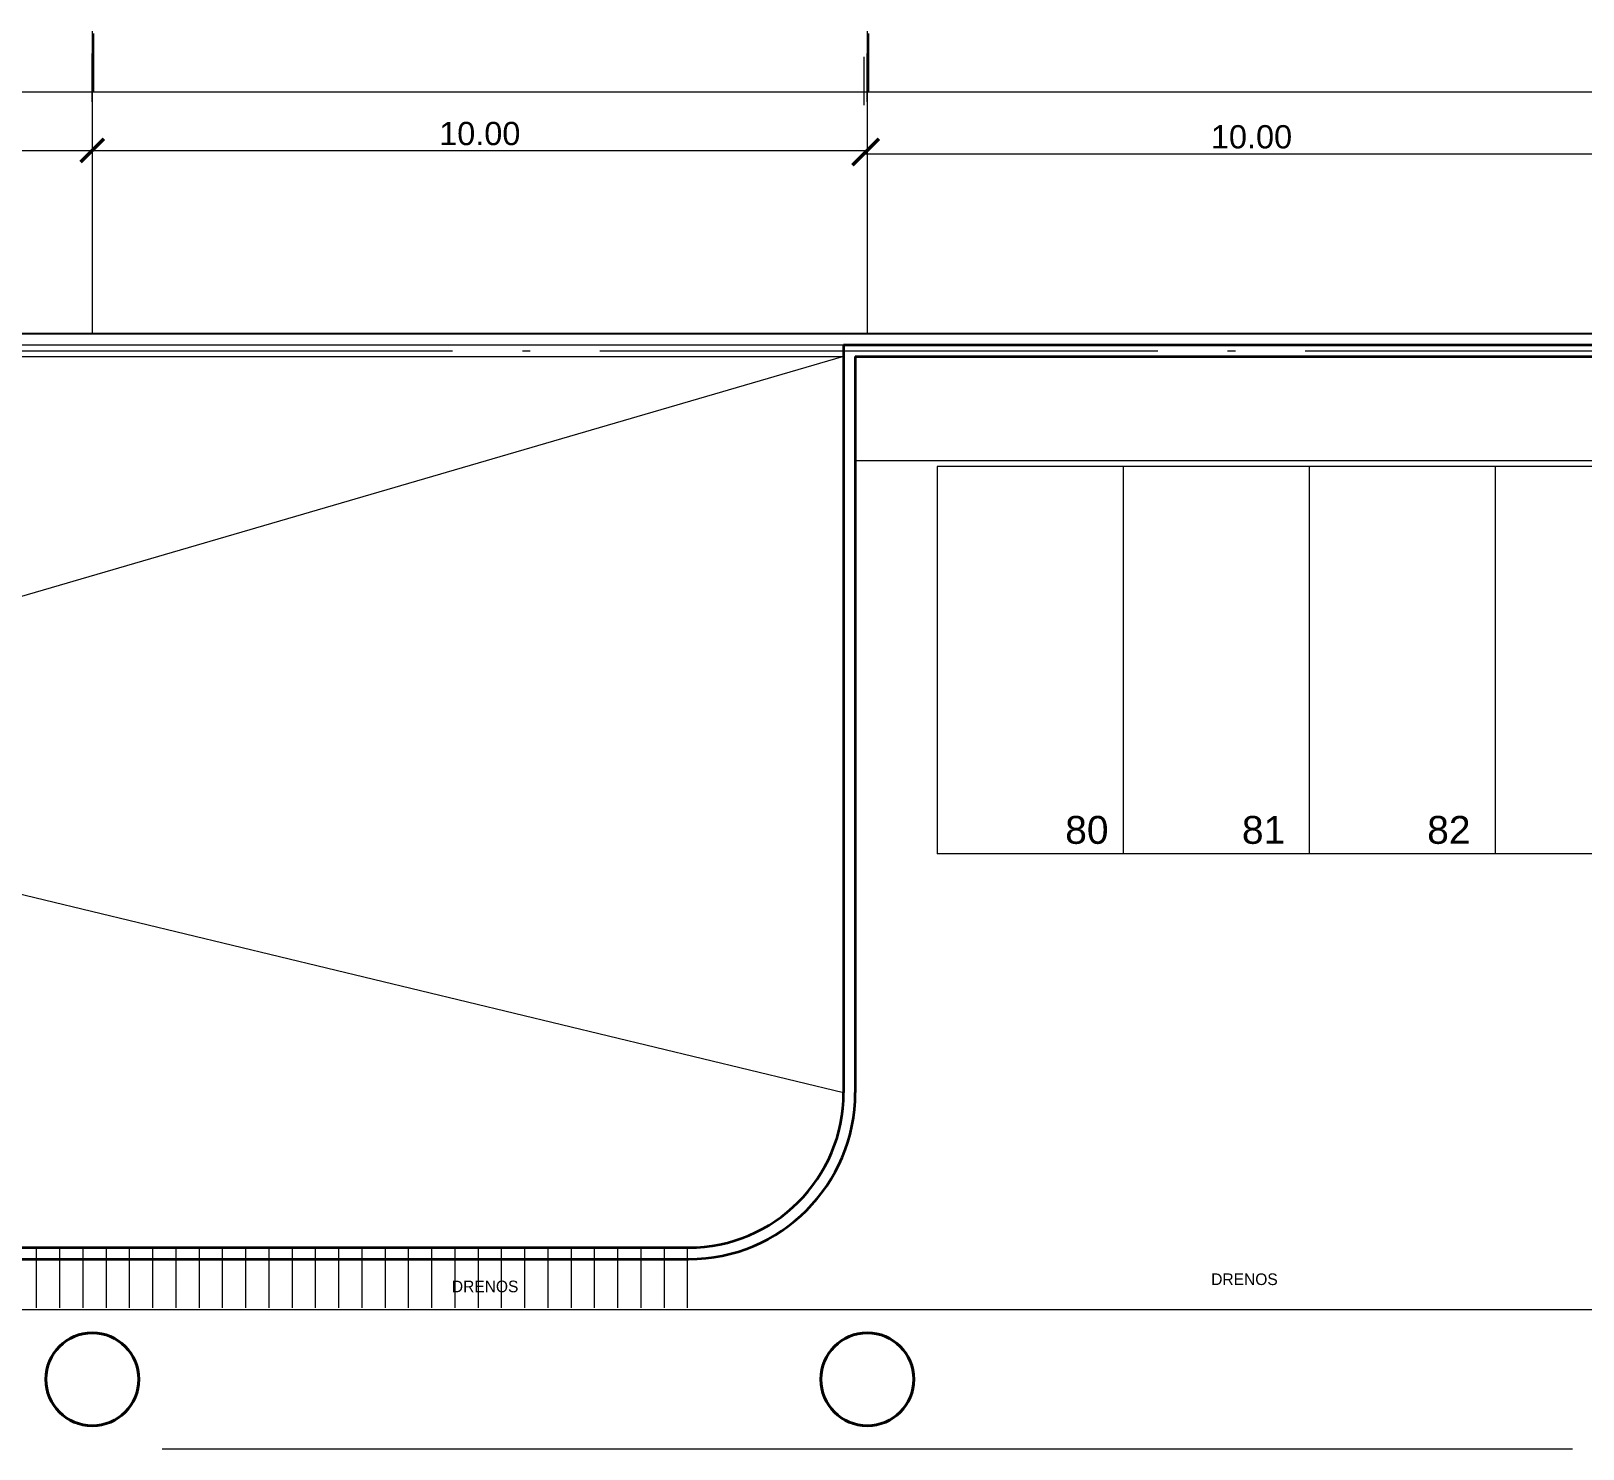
# Model space of a CAD drawing. Header units: inches. Extents: x 13 to 261, y -112 to -47.
# Drawn here: x 188.6 to 208.62, y -66.23 to -47.92 of the extents above; entities that cross this region are included whole.
import ezdxf

# ---------------------------------------------------------------- set-up
doc = ezdxf.new("R2010")
doc.units = ezdxf.units.IN
doc.header["$MEASUREMENT"] = 0
doc.linetypes.add('ACAD_ISO02W100', pattern=[15, 12, -3])
doc.linetypes.add('ACAD_ISO04W100', pattern=[30, 24, -3, 0, -3])
for name, color, linetype, lineweight in [('BANQUETA', 2, 'Continuous', 18), ('CAJONES', 3, 'Continuous', 20), ('COLUMNAS', 20, 'Continuous', 40), ('COTAS', 192, 'Continuous', 13), ('EJES', 1, 'ACAD_ISO04W100', 13), ('MUROS', 5, 'Continuous', 35), ('POY. LOSA', 212, 'ACAD_ISO02W100', 13), ('TERRENO', 8, 'Continuous', 25), ('TEXTOS', 124, 'Continuous', 30)]:
    doc.layers.add(name, color=color, linetype=linetype, lineweight=lineweight)
doc.styles.add('COTAS', font='ARIALUNI.TTF', dxfattribs={"height": 0.3})
doc.styles.add('TEXTOS', font='ARIALUNI.TTF', dxfattribs={"height": 0.36})

# ---------------------------------------------------------------- blocks, each defined once
blk = doc.blocks.new('_ArchTick')
at = {"color": 0, "linetype": 'ByBlock', "const_width": 0.15}
blk.add_lwpolyline([(-0.5, -0.5), (0.5, 0.5)], dxfattribs=at)

msp = doc.modelspace()

# ---------------------------------------------------------------- linework, layer by layer
at = {"layer": 'BANQUETA'}
for p, q in [((252.74, -53.474), (199.235, -53.474)), ((159.69, -64.427), (220.191, -64.427)), ((169.39, -64.427), (220.191, -64.427)), ((190.29, -66.227), (208.49, -66.227))]:
    msp.add_line(p, q, dxfattribs=at)
at = {"layer": 'CAJONES'}
for p, q in [((253.09, -53.547), (200.29, -53.547)), ((200.29, -53.547), (200.29, -58.547)), ((202.69, -53.547), (202.69, -58.547)), ((205.09, -53.547), (205.09, -58.547)), ((207.49, -53.547), (207.49, -58.547)), ((253.09, -58.547), (200.29, -58.547))]:
    msp.add_line(p, q, dxfattribs=at)
at = {"layer": 'COLUMNAS'}
for centre in [(189.39, -65.327), (199.39, -65.327)]:
    msp.add_circle(centre, 0.6, dxfattribs=at)
at = {"layer": 'COTAS', "color": 1}
for p, q in [((189.39, -48.841), (189.39, -48.216)), ((199.348, -48.883), (199.348, -48.258)), ((199.39, -48.841), (199.39, -48.216)), ((189.39, -48.55), (189.39, -50.716)), ((259.165, -48.712), (159.615, -48.712)), ((179.39, -49.466), (189.39, -49.466)), ((189.39, -49.466), (199.39, -49.466)), ((199.348, -49.508), (209.348, -49.508))]:
    msp.add_line(p, q, dxfattribs=at)
at = {"layer": 'EJES', "color": 1, "ltscale": 0.3}
for p, q in [((189.39, -47.925), (189.39, -51.827)), ((199.39, -47.925), (199.39, -51.827))]:
    msp.add_line(p, q, dxfattribs=at)
at = {"layer": 'EJES', "linetype": 'Continuous', "ltscale": 0.3}
for p, q in [((159.54, -51.977), (199.085, -51.977)), ((159.69, -52.127), (199.085, -52.127))]:
    msp.add_line(p, q, dxfattribs=at)
at = {"layer": 'EJES', "ltscale": 0.3}
for p, q in [((159.54, -52.052), (259.24, -52.052)), ((188.672, -64.403), (188.672, -63.627)), ((188.972, -64.403), (188.972, -63.627)), ((189.272, -64.403), (189.272, -63.627)), ((189.572, -64.403), (189.572, -63.627)), ((189.872, -64.403), (189.872, -63.627)), ((190.172, -64.403), (190.172, -63.627)), ((190.472, -64.403), (190.472, -63.627)), ((190.772, -64.403), (190.772, -63.627)), ((191.072, -64.403), (191.072, -63.627)), ((191.372, -64.403), (191.372, -63.627)), ((191.672, -64.403), (191.672, -63.627)), ((191.972, -64.403), (191.972, -63.627)), ((192.272, -64.403), (192.272, -63.627)), ((192.572, -64.403), (192.572, -63.627)), ((192.872, -64.403), (192.872, -63.627)), ((193.172, -64.403), (193.172, -63.627)), ((193.472, -64.403), (193.472, -63.627)), ((193.772, -64.403), (193.772, -63.627)), ((194.072, -64.403), (194.072, -63.627)), ((194.372, -64.403), (194.372, -63.627)), ((194.672, -64.403), (194.672, -63.627)), ((194.972, -64.403), (194.972, -63.627)), ((195.272, -64.403), (195.272, -63.627)), ((195.572, -64.403), (195.572, -63.627)), ((195.872, -64.403), (195.872, -63.627)), ((196.172, -64.403), (196.172, -63.627)), ((196.472, -64.403), (196.472, -63.627)), ((196.772, -64.403), (196.772, -63.627)), ((197.072, -64.403), (197.072, -63.627)), ((197.072, -64.403), (197.072, -63.627))]:
    msp.add_line(p, q, dxfattribs=at)
at = {"layer": 'MUROS'}
for p, q in [((199.085, -51.977), (259.24, -51.977)), ((199.235, -52.127), (253.169, -52.127))]:
    msp.add_line(p, q, dxfattribs=at)
at = {"layer": 'MUROS', "ltscale": 0.3}
for p, q in [((199.085, -51.977), (199.085, -61.627)), ((199.235, -52.127), (199.235, -61.627)), ((159.54, -63.627), (197.085, -63.627)), ((159.54, -63.777), (197.085, -63.777))]:
    msp.add_line(p, q, dxfattribs=at)
for radius in [2, 2.15]:
    msp.add_arc((197.085, -61.627), radius, 270, 0, dxfattribs=at)
at = {"layer": 'POY. LOSA', "linetype": 'Continuous'}
for p, q in [((199.085, -52.127), (159.69, -63.627)), ((159.69, -52.127), (199.085, -61.627))]:
    msp.add_line(p, q, dxfattribs=at)
at = {"layer": 'TERRENO'}
msp.add_line((159.39, -51.827), (259.39, -51.827), dxfattribs=at)
at = {"layer": 'TEXTOS', "color": 1}
for p, q in [((189.401, -47.958), (189.401, -48.712)), ((199.402, -47.958), (199.402, -48.712))]:
    msp.add_line(p, q, dxfattribs=at)

# ---------------------------------------------------------------- block references
at = {"layer": 'COTAS', "color": 1, "xscale": 0.3, "yscale": 0.3, "zscale": 0.3}
for p in [(189.39, -49.466), (199.39, -49.466)]:
    msp.add_blockref('_ArchTick', p, dxfattribs=at)
at = {"layer": 'COTAS', "color": 1, "xscale": 0.3, "yscale": 0.3, "zscale": 0.3, "rotation": 180}
for p in [(189.39, -49.466), (199.348, -49.508)]:
    msp.add_blockref('_ArchTick', p, dxfattribs=at)

# ---------------------------------------------------------------- texts
at = {"layer": 'COTAS', "color": 1, "char_height": 0.3, "attachment_point": 5, "style": 'COTAS'}
for insert in [(194.39, -49.25), (204.348, -49.292)]:
    msp.add_mtext('10.00', dxfattribs=dict(at, insert=insert))
at = {"layer": 'TEXTOS', "style": 'TEXTOS'}
for s, p in [('80', (201.944, -58.416)), ('81', (204.224, -58.416)), ('82', (206.615, -58.416))]:
    msp.add_text(s, height=0.36, dxfattribs=at).set_placement(p)
at = {"layer": 'TEXTOS', "color": 0}
for p in [(194.03, -64.204), (203.828, -64.111)]:
    msp.add_text('DRENOS', height=0.15, dxfattribs=at).set_placement(p)

doc.saveas('drawing.dxf')
